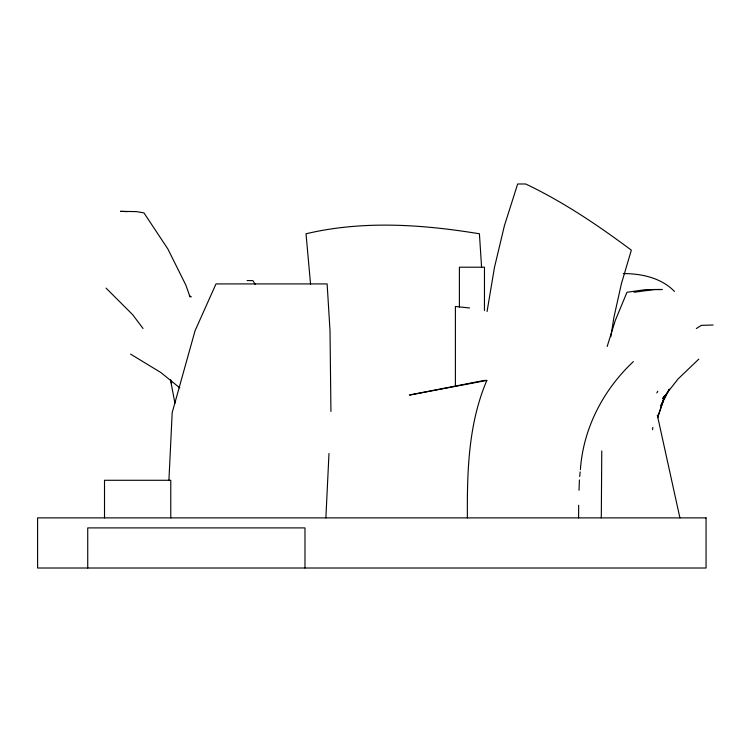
<?xml version="1.0" encoding="UTF-8"?>
<svg xmlns="http://www.w3.org/2000/svg" width="752" height="752" viewBox="0 0 752 752"><rect width="100%" height="100%" fill="white"/><g stroke="black" fill="none" stroke-linecap="round" stroke-linejoin="round"><path stroke-width="1.13" d="M467.387 517.884C467.077 471.542 468.317 423.705 486.845 380.427L484.25 380.427L409.473 395.054L486.845 380.427M601.299 517.884L601.769 450.956M578.598 517.884L578.664 505.241M579.012 490.304L579.407 479.964M168.918 480.443L172.189 412.594L195.069 330.711L215.993 283.918L327.129 283.918L330.015 330.711L330.936 411.429M325.879 517.884L328.981 453.541M579.689 476.524L580.168 471.927M580.403 469.624C583.204 428.367 603.32 389.705 633.353 361.627M487.061 311.516L494.459 267.458L504.413 225.722L517.658 183.986L525.686 183.986C563.314 201.884 598.019 225.299 631.342 250.162L621.425 283.626L613.97 317.09L610.84 336.708M652.51 429.674L652.858 427.38M607.165 346.503L615.286 320.474L626.989 292.274L645.639 289.614L662.211 289.511L653.826 289.511M657.652 417.435L663.875 398.833M657.624 417.604L663.405 400.534L662.277 402.884L669.242 389.292M660.5 405.864L669.177 389.235M656.787 392.929L657.812 391.219M664.712 395.449L662.484 398.814L678.069 378.97L698.796 359.118M696.333 328.511L701.372 325.353L713.131 325.014M634.077 292.274L653.638 289.614M623.323 273.587C641.597 273.568 661.365 277.855 674.488 291.447M247.098 280.581L252.851 280.581L255.332 284.519M127.473 211.613L120.489 211.359L136.422 211.613L143.952 212.891L167.837 248.931L185.791 284.961L190.077 296.974M469.586 307.982L455.392 306.478L455.392 385.757M189.335 295.743L191.346 296.89M130.566 354.107L160.787 372.494L179.869 387.929M106.06 288.101L132.7 314.731L143.049 328.511M170.563 379.845L171.653 383.125L170.76 380.127M657.314 415.123L679.911 517.884M170.601 380.418L174.953 403.251M310.557 284.19L306.026 233.787C362.84 220.27 422.304 224.387 479.419 233.787L481.562 267.007M484.467 310.548L484.467 267.204L459.397 267.204L459.397 307.032M304.983 568.014L304.983 527.904L87.73 527.904L87.73 568.014M170.77 517.884L170.77 480.284L104.509 480.284L104.509 517.884M706.062 517.884L37.6 517.884L37.6 568.014L706.062 568.014L706.062 517.884"/></g></svg>
